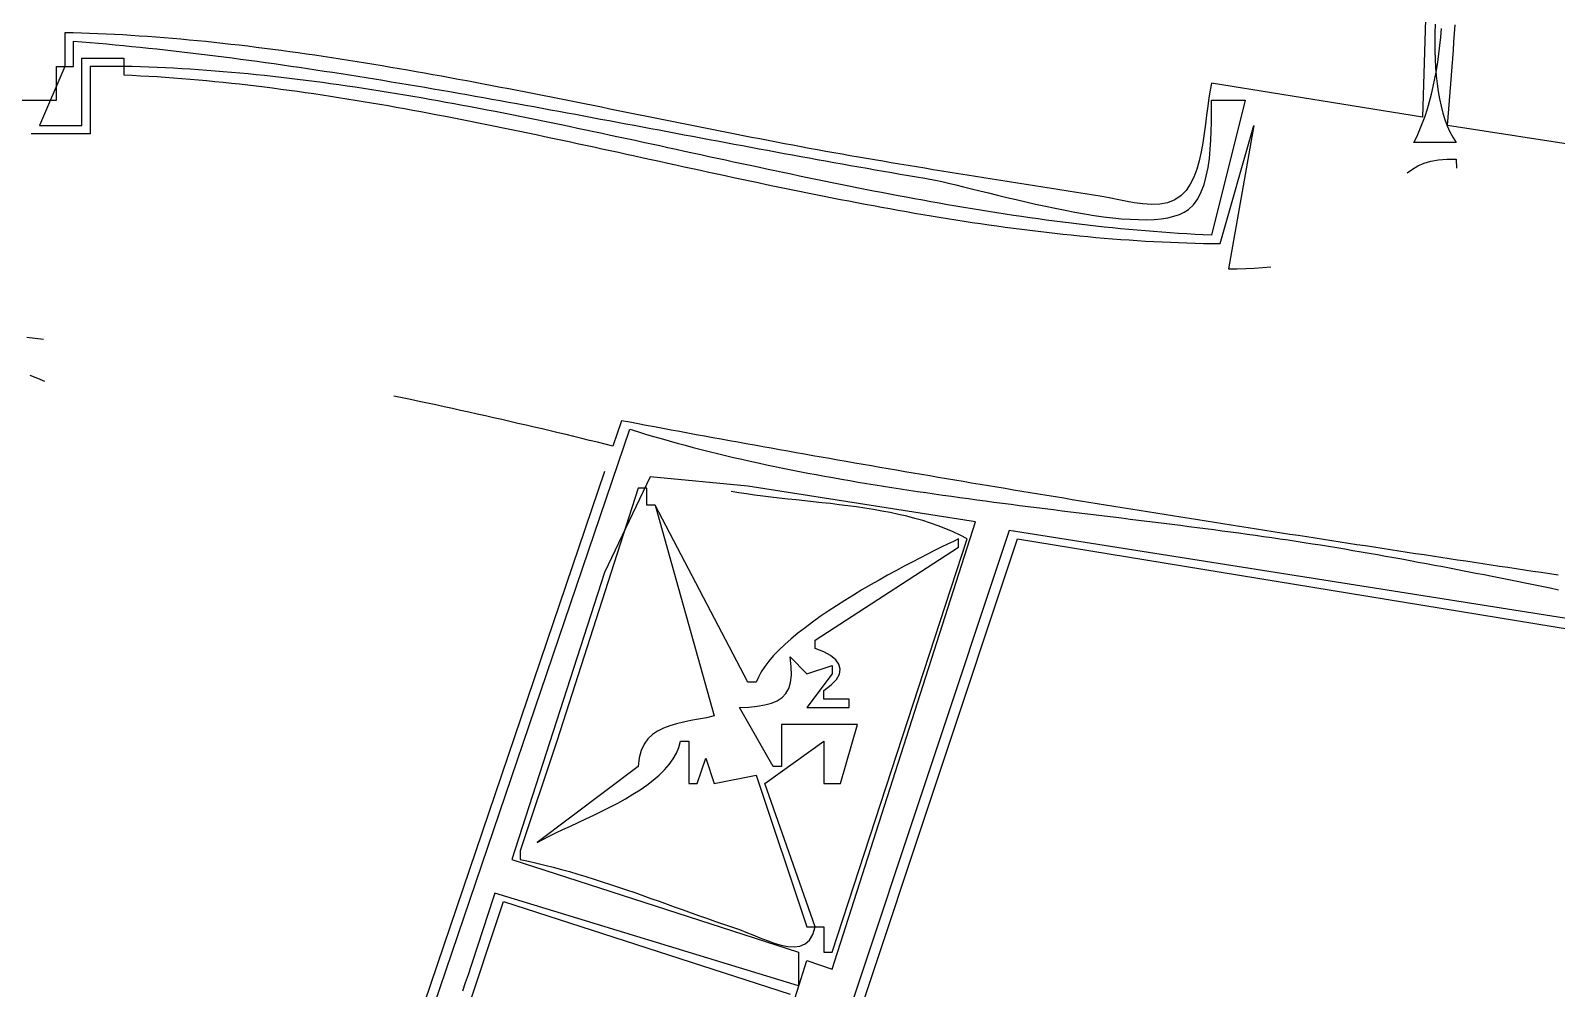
# Model space of a CAD drawing. Header units: metres. Extents: x 63 to 1153, y 57 to 743.
# Drawn here: x 387.9 to 568.9, y 481.7 to 595.3 of the extents above; entities that cross this region are included whole.
import ezdxf

# ---------------------------------------------------------------- set-up
doc = ezdxf.new("R2010")
doc.units = ezdxf.units.M

msp = doc.modelspace()

# ---------------------------------------------------------------- linework, layer by layer
for p, q in [((557, 713), (553, 585)), ((554.5268, 596.0121), (554.4979, 594.9474)), ((555.1925, 594.491), (555.2879, 595.5165)), ((556.8165, 594.9238), (556.8864, 595.9194)), ((392.9748, 594.9771), (392, 595)), ((392, 595), (392, 591)), ((393.9508, 594.949), (392.9748, 594.9771)), ((393, 591), (393, 594)), ((393, 594), (393.9892, 593.9202)), ((394.928, 594.9155), (393.9508, 594.949)), ((393.9892, 593.9202), (394.9786, 593.8374)), ((395.9064, 594.8769), (394.928, 594.9155)), ((394.9786, 593.8374), (395.9684, 593.7516)), ((396.8858, 594.8332), (395.9064, 594.8769)), ((395.9684, 593.7516), (396.9583, 593.6629)), ((397.8663, 594.7844), (396.8858, 594.8332)), ((396.9583, 593.6629), (397.9485, 593.5712)), ((398.8478, 594.7307), (397.8663, 594.7844)), ((399.8304, 594.6722), (398.8478, 594.7307)), ((400.8139, 594.6088), (399.8304, 594.6722)), ((401.7984, 594.5408), (400.8139, 594.6088)), ((402.7838, 594.4681), (401.7984, 594.5408)), ((403.7702, 594.391), (402.7838, 594.4681)), ((404.7574, 594.3093), (403.7702, 594.391)), ((405.7455, 594.2233), (404.7574, 594.3093)), ((406.7344, 594.133), (405.7455, 594.2233)), ((407.7241, 594.0385), (406.7344, 594.133)), ((408.7146, 593.9398), (407.7241, 594.0385)), ((409.7058, 593.8372), (408.7146, 593.9398)), ((410.6978, 593.7305), (409.7058, 593.8372)), ((411.6904, 593.62), (410.6978, 593.7305)), ((554.4979, 594.9474), (554.4869, 593.8973)), ((554.4869, 593.8973), (554.4953, 592.864)), ((555.0825, 593.4779), (555.1925, 594.491)), ((556.6745, 592.9337), (556.7459, 593.9285)), ((556.7459, 593.9285), (556.8165, 594.9238)), ((394, 584), (394, 592)), ((394, 592), (399, 592)), ((397.9485, 593.5712), (398.939, 593.4766)), ((398.939, 593.4766), (399.9296, 593.3792)), ((399, 592), (399, 591)), ((399.9296, 593.3792), (400.9205, 593.279)), ((400.9205, 593.279), (401.9116, 593.176)), ((401.9116, 593.176), (402.9028, 593.0704)), ((402.9028, 593.0704), (403.8943, 592.962)), ((403.8943, 592.962), (404.8859, 592.8511)), ((404.8859, 592.8511), (405.8778, 592.7376)), ((405.8778, 592.7376), (406.8698, 592.6216)), ((406.8698, 592.6216), (407.8619, 592.5031)), ((407.8619, 592.5031), (408.8542, 592.3821)), ((408.8542, 592.3821), (409.8467, 592.2588)), ((409.8467, 592.2588), (410.8393, 592.1331)), ((410.8393, 592.1331), (411.8321, 592.0051)), ((412.6837, 593.5057), (411.6904, 593.62)), ((411.8321, 592.0051), (412.8249, 591.8748)), ((413.6776, 593.3876), (412.6837, 593.5057)), ((412.8249, 591.8748), (413.8179, 591.7424)), ((414.6722, 593.2659), (413.6776, 593.3876)), ((415.6673, 593.1407), (414.6722, 593.2659)), ((416.6629, 593.012), (415.6673, 593.1407)), ((417.6591, 592.8799), (416.6629, 593.012)), ((418.6558, 592.7445), (417.6591, 592.8799)), ((419.653, 592.6059), (418.6558, 592.7445)), ((420.6506, 592.4641), (419.653, 592.6059)), ((421.6487, 592.3192), (420.6506, 592.4641)), ((422.6471, 592.1714), (421.6487, 592.3192)), ((423.6459, 592.0207), (422.6471, 592.1714)), ((424.645, 591.8671), (423.6459, 592.0207)), ((425.6444, 591.7108), (424.645, 591.8671)), ((554.4953, 592.864), (554.5244, 591.8498)), ((554.5244, 591.8498), (554.5756, 590.857)), ((554.816, 591.4941), (554.9572, 592.4785)), ((554.9572, 592.4785), (555.0825, 593.4779)), ((556.5297, 590.9452), (556.6025, 591.9392)), ((556.6025, 591.9392), (556.6745, 592.9337)), ((392, 591), (389, 584)), ((391, 587), (391, 591)), ((391, 591), (392, 591)), ((392, 591), (393, 591)), ((399, 591), (395, 591)), ((395, 591), (395, 583)), ((399.983, 590.9769), (399, 591)), ((399, 591), (399, 590)), ((400.9657, 590.9482), (399.983, 590.9769)), ((401.9483, 590.9141), (400.9657, 590.9482)), ((402.9305, 590.8746), (401.9483, 590.9141)), ((403.9126, 590.8298), (402.9305, 590.8746)), ((404.8944, 590.7798), (403.9126, 590.8298)), ((405.876, 590.7246), (404.8944, 590.7798)), ((406.8573, 590.6644), (405.876, 590.7246)), ((407.8385, 590.5992), (406.8573, 590.6644)), ((408.8194, 590.5292), (407.8385, 590.5992)), ((409.8001, 590.4543), (408.8194, 590.5292)), ((410.7806, 590.3747), (409.8001, 590.4543)), ((411.7609, 590.2905), (410.7806, 590.3747)), ((412.741, 590.2017), (411.7609, 590.2905)), ((413.7208, 590.1084), (412.741, 590.2017)), ((414.7005, 590.0108), (413.7208, 590.1084)), ((413.8179, 591.7424), (414.811, 591.6078)), ((414.811, 591.6078), (415.8042, 591.471)), ((415.8042, 591.471), (416.7976, 591.3322)), ((416.7976, 591.3322), (417.791, 591.1913)), ((417.791, 591.1913), (418.7845, 591.0484)), ((418.7845, 591.0484), (419.778, 590.9036)), ((419.778, 590.9036), (420.7717, 590.7569)), ((420.7717, 590.7569), (421.7654, 590.6083)), ((421.7654, 590.6083), (422.7591, 590.458)), ((422.7591, 590.458), (423.753, 590.3058)), ((423.753, 590.3058), (424.7468, 590.1519)), ((424.7468, 590.1519), (425.7407, 589.9964)), ((426.6441, 591.5519), (425.6444, 591.7108)), ((427.6441, 591.3904), (426.6441, 591.5519)), ((428.6442, 591.2264), (427.6441, 591.3904)), ((429.6446, 591.0599), (428.6442, 591.2264)), ((430.6452, 590.8912), (429.6446, 591.0599)), ((431.6459, 590.7202), (430.6452, 590.8912)), ((432.6467, 590.547), (431.6459, 590.7202)), ((433.6476, 590.3718), (432.6467, 590.547)), ((434.6486, 590.1945), (433.6476, 590.3718)), ((435.6496, 590.0154), (434.6486, 590.1945)), ((554.4827, 589.5748), (554.658, 590.5258)), ((554.5756, 590.857), (554.6503, 589.8878)), ((554.658, 590.5258), (554.816, 591.4941)), ((556.4561, 589.9516), (556.5297, 590.9452)), ((399, 590), (399.9811, 589.9551)), ((399.9811, 589.9551), (400.962, 589.905)), ((400.962, 589.905), (401.9427, 589.8497)), ((401.9427, 589.8497), (402.9233, 589.7892)), ((402.9233, 589.7892), (403.9037, 589.7237)), ((403.9037, 589.7237), (404.884, 589.6532)), ((404.884, 589.6532), (405.8641, 589.5778)), ((405.8641, 589.5778), (406.844, 589.4976)), ((406.844, 589.4976), (407.8237, 589.4127)), ((407.8237, 589.4127), (408.8033, 589.3231)), ((408.8033, 589.3231), (409.7827, 589.2291)), ((409.7827, 589.2291), (410.762, 589.1305)), ((410.762, 589.1305), (411.7412, 589.0276)), ((411.7412, 589.0276), (412.7202, 588.9204)), ((412.7202, 588.9204), (413.699, 588.809)), ((413.699, 588.809), (414.6777, 588.6934)), ((414.6777, 588.6934), (415.6563, 588.5739)), ((415.68, 589.9088), (414.7005, 590.0108)), ((415.6563, 588.5739), (416.6347, 588.4504)), ((416.6593, 589.8026), (415.68, 589.9088)), ((416.6347, 588.4504), (417.613, 588.323)), ((417.6384, 589.6923), (416.6593, 589.8026)), ((417.613, 588.323), (418.5912, 588.1918)), ((418.6174, 589.5779), (417.6384, 589.6923)), ((419.5961, 589.4596), (418.6174, 589.5779)), ((420.5747, 589.3373), (419.5961, 589.4596)), ((421.5532, 589.2112), (420.5747, 589.3373)), ((422.5314, 589.0814), (421.5532, 589.2112)), ((423.5095, 588.948), (422.5314, 589.0814)), ((424.4874, 588.811), (423.5095, 588.948)), ((425.4652, 588.6705), (424.4874, 588.811)), ((426.4428, 588.5266), (425.4652, 588.6705)), ((425.7407, 589.9964), (426.7346, 589.8392)), ((427.4203, 588.3794), (426.4428, 588.5266)), ((426.7346, 589.8392), (427.7286, 589.6804)), ((428.3976, 588.229), (427.4203, 588.3794)), ((427.7286, 589.6804), (428.7225, 589.5201)), ((429.3748, 588.0754), (428.3976, 588.229)), ((428.7225, 589.5201), (429.7165, 589.3583)), ((429.7165, 589.3583), (430.7105, 589.195)), ((430.7105, 589.195), (431.7044, 589.0303)), ((431.7044, 589.0303), (432.6984, 588.8642)), ((432.6984, 588.8642), (433.6923, 588.6968)), ((433.6923, 588.6968), (434.6862, 588.5282)), ((434.6862, 588.5282), (435.68, 588.3583)), ((436.6506, 589.8344), (435.6496, 590.0154)), ((435.68, 588.3583), (436.6739, 588.1872)), ((437.6516, 589.6516), (436.6506, 589.8344)), ((438.6525, 589.4672), (437.6516, 589.6516)), ((439.6534, 589.2811), (438.6525, 589.4672)), ((440.6542, 589.0936), (439.6534, 589.2811)), ((441.6548, 588.9046), (440.6542, 589.0936)), ((442.6553, 588.7143), (441.6548, 588.9046)), ((443.6556, 588.5227), (442.6553, 588.7143)), ((444.6557, 588.3299), (443.6556, 588.5227)), ((445.6556, 588.136), (444.6557, 588.3299)), ((528, 589), (527.8248, 588.1758)), ((553, 585), (528, 589)), ((554.0767, 587.7299), (554.2891, 588.6424)), ((554.2891, 588.6424), (554.4827, 589.5748)), ((554.6503, 589.8878), (554.75, 588.9447)), ((554.75, 588.9447), (554.876, 588.0297)), ((556.3069, 587.9659), (556.3819, 588.9585)), ((556.3819, 588.9585), (556.4561, 589.9516)), ((359, 587), (391, 587)), ((418.5912, 588.1918), (419.5693, 588.0569)), ((419.5693, 588.0569), (420.5472, 587.9185)), ((420.5472, 587.9185), (421.525, 587.7765)), ((421.525, 587.7765), (422.5027, 587.631)), ((422.5027, 587.631), (423.4803, 587.4823)), ((423.4803, 587.4823), (424.4577, 587.3302)), ((424.4577, 587.3302), (425.4351, 587.1749)), ((425.4351, 587.1749), (426.4123, 587.0166)), ((426.4123, 587.0166), (427.3895, 586.8552)), ((427.3895, 586.8552), (428.3665, 586.6909)), ((428.3665, 586.6909), (429.3435, 586.5238)), ((429.3435, 586.5238), (430.3203, 586.3539)), ((430.3519, 587.9188), (429.3748, 588.0754)), ((431.3288, 587.7592), (430.3519, 587.9188)), ((432.3056, 587.5967), (431.3288, 587.7592)), ((433.2822, 587.4313), (432.3056, 587.5967)), ((434.2588, 587.2632), (433.2822, 587.4313)), ((435.2352, 587.0925), (434.2588, 587.2632)), ((436.2115, 586.9192), (435.2352, 587.0925)), ((437.1877, 586.7435), (436.2115, 586.9192)), ((436.6739, 588.1872), (437.6676, 588.015)), ((438.1638, 586.5653), (437.1877, 586.7435)), ((437.6676, 588.015), (438.6613, 587.8416)), ((439.1398, 586.3848), (438.1638, 586.5653)), ((438.6613, 587.8416), (439.655, 587.6672)), ((439.655, 587.6672), (440.6486, 587.4918)), ((440.6486, 587.4918), (441.6421, 587.3155)), ((441.6421, 587.3155), (442.6355, 587.1382)), ((442.6355, 587.1382), (443.6288, 586.96)), ((443.6288, 586.96), (444.622, 586.781)), ((444.622, 586.781), (445.6151, 586.6012)), ((445.6151, 586.6012), (446.6081, 586.4207)), ((446.6552, 587.9411), (445.6556, 588.136)), ((446.6081, 586.4207), (447.601, 586.2395)), ((447.6545, 587.7453), (446.6552, 587.9411)), ((448.6534, 587.5486), (447.6545, 587.7453)), ((449.6521, 587.3511), (448.6534, 587.5486)), ((450.6503, 587.153), (449.6521, 587.3511)), ((451.6482, 586.9542), (450.6503, 587.153)), ((452.6456, 586.7548), (451.6482, 586.9542)), ((453.6426, 586.5551), (452.6456, 586.7548)), ((454.6391, 586.3549), (453.6426, 586.5551)), ((527.6739, 587.261), (527.5382, 586.2734)), ((527.8248, 588.1758), (527.6739, 587.261)), ((527.9899, 586.2142), (528, 587)), ((528, 587), (532, 587)), ((532, 587), (528, 571)), ((553.5923, 585.9692), (553.8447, 586.8384)), ((553.8447, 586.8384), (554.0767, 587.7299)), ((554.876, 588.0297), (555.0298, 587.1452)), ((555.0298, 587.1452), (555.2126, 586.2936)), ((556.1549, 585.9819), (556.2313, 586.9737)), ((556.2313, 586.9737), (556.3069, 587.9659)), ((430.3203, 586.3539), (431.2971, 586.1813)), ((431.2971, 586.1813), (432.2738, 586.0062)), ((432.2738, 586.0062), (433.2504, 585.8285)), ((433.2504, 585.8285), (434.2269, 585.6484)), ((434.2269, 585.6484), (435.2033, 585.466)), ((435.2033, 585.466), (436.1796, 585.2813)), ((436.1796, 585.2813), (437.1559, 585.0944)), ((437.1559, 585.0944), (438.1321, 584.9055)), ((438.1321, 584.9055), (439.1083, 584.7146)), ((439.1083, 584.7146), (440.0843, 584.5217)), ((440.1156, 586.2021), (439.1398, 586.3848)), ((441.0914, 586.0172), (440.1156, 586.2021)), ((442.0671, 585.8302), (441.0914, 586.0172)), ((443.0427, 585.6413), (442.0671, 585.8302)), ((444.0183, 585.4504), (443.0427, 585.6413)), ((444.9937, 585.2577), (444.0183, 585.4504)), ((445.9691, 585.0633), (444.9937, 585.2577)), ((446.9443, 584.8673), (445.9691, 585.0633)), ((447.9196, 584.6696), (446.9443, 584.8673)), ((447.601, 586.2395), (448.5938, 586.0576)), ((448.8947, 584.4705), (447.9196, 584.6696)), ((448.5938, 586.0576), (449.5864, 585.8751)), ((449.5864, 585.8751), (450.5789, 585.692)), ((450.5789, 585.692), (451.5712, 585.5084)), ((451.5712, 585.5084), (452.5634, 585.3244)), ((452.5634, 585.3244), (453.5554, 585.1399)), ((453.5554, 585.1399), (454.5473, 584.955)), ((454.5473, 584.955), (455.5389, 584.7698)), ((455.6351, 586.1545), (454.6391, 586.3549)), ((455.5389, 584.7698), (456.5304, 584.5843)), ((456.6305, 585.9539), (455.6351, 586.1545)), ((457.6254, 585.7532), (456.6305, 585.9539)), ((458.6197, 585.5524), (457.6254, 585.7532)), ((459.6133, 585.3516), (458.6197, 585.5524)), ((460.6064, 585.151), (459.6133, 585.3516)), ((461.5987, 584.9506), (460.6064, 585.151)), ((462.5903, 584.7504), (461.5987, 584.9506)), ((463.5813, 584.5506), (462.5903, 584.7504)), ((527.4083, 585.2308), (527.2751, 584.151)), ((527.5382, 586.2734), (527.4083, 585.2308)), ((527.975, 584.367), (527.9843, 585.3302)), ((527.9843, 585.3302), (527.9899, 586.2142)), ((553.0236, 584.3024), (553.3189, 585.1234)), ((553.3189, 585.1234), (553.5923, 585.9692)), ((555.2126, 586.2936), (555.426, 585.477)), ((555.426, 585.477), (555.6714, 584.6978)), ((555.6714, 584.6978), (555.95, 583.9582)), ((556, 584), (556.0778, 584.9907)), ((556.0778, 584.9907), (556.1549, 585.9819)), ((395, 583), (388, 583)), ((389, 584), (394, 584)), ((440.0843, 584.5217), (441.0603, 584.3271)), ((441.0603, 584.3271), (442.0363, 584.1307)), ((442.0363, 584.1307), (443.0121, 583.9326)), ((443.0121, 583.9326), (443.988, 583.733)), ((443.988, 583.733), (444.9638, 583.5319)), ((444.9638, 583.5319), (445.9395, 583.3293)), ((445.9395, 583.3293), (446.9152, 583.1255)), ((446.9152, 583.1255), (447.8908, 582.9204)), ((447.8908, 582.9204), (448.8664, 582.7142)), ((449.8698, 584.2699), (448.8947, 584.4705)), ((450.8448, 584.0681), (449.8698, 584.2699)), ((451.8198, 583.8649), (450.8448, 584.0681)), ((452.7947, 583.6607), (451.8198, 583.8649)), ((453.7696, 583.4553), (452.7947, 583.6607)), ((454.7444, 583.249), (453.7696, 583.4553)), ((455.7192, 583.0417), (454.7444, 583.249)), ((456.694, 582.8336), (455.7192, 583.0417)), ((456.5304, 584.5843), (457.5217, 584.3985)), ((457.6687, 582.6248), (456.694, 582.8336)), ((457.5217, 584.3985), (458.5128, 584.2125)), ((458.5128, 584.2125), (459.5037, 584.0263)), ((459.5037, 584.0263), (460.4943, 583.8401)), ((460.4943, 583.8401), (461.4848, 583.6537)), ((461.4848, 583.6537), (462.475, 583.4673)), ((462.475, 583.4673), (463.465, 583.281)), ((463.465, 583.281), (464.4548, 583.0947)), ((464.5714, 584.3513), (463.5813, 584.5506)), ((464.4548, 583.0947), (465.4443, 582.9085)), ((465.5608, 584.1525), (464.5714, 584.3513)), ((465.4443, 582.9085), (466.4335, 582.7224)), ((466.5494, 583.9543), (465.5608, 584.1525)), ((467.5371, 583.7569), (466.5494, 583.9543)), ((468.524, 583.5602), (467.5371, 583.7569)), ((469.5099, 583.3643), (468.524, 583.5602)), ((470.495, 583.1694), (469.5099, 583.3643)), ((471.4791, 582.9755), (470.495, 583.1694)), ((472.4622, 582.7827), (471.4791, 582.9755)), ((473.4443, 582.5911), (472.4622, 582.7827)), ((527.1292, 583.0518), (526.9616, 581.9509)), ((527.2751, 584.151), (527.1292, 583.0518)), ((527.9119, 582.2802), (527.9536, 583.3439)), ((527.9536, 583.3439), (527.975, 584.367)), ((529, 570), (533, 584)), ((533, 584), (530, 567)), ((552.3649, 582.7395), (552.7059, 583.5073)), ((552.7059, 583.5073), (553.0236, 584.3024)), ((555.95, 583.9582), (556.2634, 583.2605)), ((582, 580), (556, 584)), ((556.2634, 583.2605), (556.6129, 582.607)), ((448.8664, 582.7142), (449.842, 582.507)), ((449.842, 582.507), (450.8175, 582.2987)), ((450.8175, 582.2987), (451.793, 582.0896)), ((451.793, 582.0896), (452.7685, 581.8796)), ((452.7685, 581.8796), (453.7439, 581.669)), ((453.7439, 581.669), (454.7193, 581.4577)), ((454.7193, 581.4577), (455.6947, 581.2458)), ((455.6947, 581.2458), (456.6701, 581.0335)), ((456.6701, 581.0335), (457.6455, 580.8208)), ((458.6434, 582.4153), (457.6687, 582.6248)), ((459.618, 582.2052), (458.6434, 582.4153)), ((460.5927, 581.9947), (459.618, 582.2052)), ((461.5673, 581.7837), (460.5927, 581.9947)), ((462.5419, 581.5724), (461.5673, 581.7837)), ((463.5165, 581.3608), (462.5419, 581.5724)), ((464.4911, 581.1491), (463.5165, 581.3608)), ((465.4657, 580.9373), (464.4911, 581.1491)), ((466.4335, 582.7224), (467.4225, 582.5365)), ((467.4225, 582.5365), (468.4112, 582.3509)), ((468.4112, 582.3509), (469.3997, 582.1655)), ((469.3997, 582.1655), (470.3878, 581.9805)), ((470.3878, 581.9805), (471.3757, 581.7959)), ((471.3757, 581.7959), (472.3632, 581.6116)), ((472.3632, 581.6116), (473.3505, 581.4278)), ((473.3505, 581.4278), (474.3375, 581.2445)), ((474.4254, 582.4007), (473.4443, 582.5911)), ((474.3375, 581.2445), (475.3241, 581.0618)), ((475.4055, 582.2117), (474.4254, 582.4007)), ((475.3241, 581.0618), (476.3104, 580.8797)), ((476.3844, 582.0242), (475.4055, 582.2117)), ((477.3623, 581.8381), (476.3844, 582.0242)), ((478.339, 581.6537), (477.3623, 581.8381)), ((479.3146, 581.4709), (478.339, 581.6537)), ((480.2889, 581.2898), (479.3146, 581.4709)), ((481.262, 581.1106), (480.2889, 581.2898)), ((482.2339, 580.9334), (481.262, 581.1106)), ((526.9616, 581.9509), (526.7628, 580.8661)), ((527.7345, 580.1073), (527.8416, 581.1949)), ((527.8416, 581.1949), (527.9119, 582.2802)), ((552, 582), (552.3649, 582.7395)), ((557, 582), (552, 582)), ((556.6129, 582.607), (557, 582)), ((457.6455, 580.8208), (458.6208, 580.6078)), ((458.6208, 580.6078), (459.5962, 580.3946)), ((459.5962, 580.3946), (460.5715, 580.1812)), ((460.5715, 580.1812), (461.5468, 579.9678)), ((461.5468, 579.9678), (462.5222, 579.7545)), ((462.5222, 579.7545), (463.4975, 579.5413)), ((463.4975, 579.5413), (464.4728, 579.3283)), ((464.4728, 579.3283), (465.4482, 579.1156)), ((466.4402, 580.7255), (465.4657, 580.9373)), ((467.4148, 580.5137), (466.4402, 580.7255)), ((468.3894, 580.3022), (467.4148, 580.5137)), ((469.364, 580.0909), (468.3894, 580.3022)), ((470.3386, 579.8799), (469.364, 580.0909)), ((471.3133, 579.6693), (470.3386, 579.8799)), ((472.2879, 579.4592), (471.3133, 579.6693)), ((473.2626, 579.2497), (472.2879, 579.4592)), ((474.2373, 579.0409), (473.2626, 579.2497)), ((476.3104, 580.8797), (477.2964, 580.6981)), ((477.2964, 580.6981), (478.282, 580.5173)), ((478.282, 580.5173), (479.2673, 580.3372)), ((479.2673, 580.3372), (480.2522, 580.1579)), ((480.2522, 580.1579), (481.2368, 579.9794)), ((481.2368, 579.9794), (482.221, 579.8017)), ((482.221, 579.8017), (483.2048, 579.625)), ((483.2045, 580.7581), (482.2339, 580.9334)), ((484.1739, 580.5849), (483.2045, 580.7581)), ((483.2048, 579.625), (484.1882, 579.4492)), ((485.1418, 580.4139), (484.1739, 580.5849)), ((484.1882, 579.4492), (485.1713, 579.2743)), ((486.1085, 580.2451), (485.1418, 580.4139)), ((485.1713, 579.2743), (486.1539, 579.1006)), ((487.0737, 580.0786), (486.1085, 580.2451)), ((488.0376, 579.9146), (487.0737, 580.0786)), ((489, 579.7531), (488.0376, 579.9146)), ((489.9993, 579.5867), (489, 579.7531)), ((490.9987, 579.4208), (489.9993, 579.5867)), ((491.9981, 579.2554), (490.9987, 579.4208)), ((492.9975, 579.0904), (491.9981, 579.2554)), ((526.5237, 579.8153), (526.2351, 578.8162)), ((526.7628, 580.8661), (526.5237, 579.8153)), ((527.5823, 579.0367), (527.7345, 580.1073)), ((551.8115, 578.8205), (552.4753, 579.204)), ((552.4753, 579.204), (553.2046, 579.5213)), ((553.2046, 579.5213), (554.0106, 579.766)), ((554.0106, 579.766), (554.9044, 579.9316)), ((554.9044, 579.9316), (555.8972, 580.0117)), ((555.8972, 580.0117), (557, 580)), ((557, 580), (557.0638, 578.9387)), ((465.4482, 579.1156), (466.4236, 578.9033)), ((466.4236, 578.9033), (467.3989, 578.6914)), ((467.3989, 578.6914), (468.3743, 578.4801)), ((468.3743, 578.4801), (469.3497, 578.2695)), ((469.3497, 578.2695), (470.3252, 578.0595)), ((470.3252, 578.0595), (471.3006, 577.8504)), ((471.3006, 577.8504), (472.2761, 577.6422)), ((472.2761, 577.6422), (473.2516, 577.4349)), ((473.2516, 577.4349), (474.2272, 577.2287)), ((475.2121, 578.8328), (474.2373, 579.0409)), ((476.1869, 578.6256), (475.2121, 578.8328)), ((477.1617, 578.4192), (476.1869, 578.6256)), ((478.1366, 578.2139), (477.1617, 578.4192)), ((479.1115, 578.0096), (478.1366, 578.2139)), ((480.0864, 577.8065), (479.1115, 578.0096)), ((481.0615, 577.6046), (480.0864, 577.8065)), ((482.0365, 577.4041), (481.0615, 577.6046)), ((483.0117, 577.2049), (482.0365, 577.4041)), ((486.1539, 579.1006), (487.1362, 578.9279)), ((487.1362, 578.9279), (488.118, 578.7563)), ((488.118, 578.7563), (489.0994, 578.5859)), ((489.0994, 578.5859), (490.0804, 578.4167)), ((490.0804, 578.4167), (491.061, 578.2488)), ((491.061, 578.2488), (492.0411, 578.0822)), ((492.0411, 578.0822), (493.0207, 577.9169)), ((493.997, 578.9259), (492.9975, 579.0904)), ((493.0207, 577.9169), (494, 577.7531)), ((494.9965, 578.7618), (493.997, 578.9259)), ((494, 577.7531), (494.5973, 577.645)), ((494.5973, 577.645), (495.2662, 577.5091)), ((495.9961, 578.5982), (494.9965, 578.7618)), ((495.2662, 577.5091), (496.002, 577.3481)), ((496.9957, 578.4351), (495.9961, 578.5982)), ((497.9953, 578.2724), (496.9957, 578.4351)), ((498.995, 578.1101), (497.9953, 578.2724)), ((499.9947, 577.9483), (498.995, 578.1101)), ((500.9945, 577.787), (499.9947, 577.9483)), ((501.9944, 577.6261), (500.9945, 577.787)), ((502.9943, 577.4656), (501.9944, 577.6261)), ((503.9943, 577.3057), (502.9943, 577.4656)), ((525.8877, 577.8866), (525.4722, 577.0443)), ((526.2351, 578.8162), (525.8877, 577.8866)), ((527.1094, 577.0227), (527.3766, 578.0021)), ((527.3766, 578.0021), (527.5823, 579.0367)), ((551.2021, 578.3772), (551.8115, 578.8205)), ((474.2272, 577.2287), (475.2028, 577.0237)), ((475.2028, 577.0237), (476.1784, 576.8199)), ((476.1784, 576.8199), (477.1541, 576.6174)), ((477.1541, 576.6174), (478.1298, 576.4163)), ((478.1298, 576.4163), (479.1055, 576.2167)), ((479.1055, 576.2167), (480.0814, 576.0186)), ((480.0814, 576.0186), (481.0572, 575.8223)), ((481.0572, 575.8223), (482.0331, 575.6276)), ((482.0331, 575.6276), (483.0091, 575.4348)), ((483.9869, 577.0073), (483.0117, 577.2049)), ((484.9622, 576.8112), (483.9869, 577.0073)), ((485.9375, 576.6168), (484.9622, 576.8112)), ((486.913, 576.4241), (485.9375, 576.6168)), ((487.8885, 576.2333), (486.913, 576.4241)), ((488.8641, 576.0443), (487.8885, 576.2333)), ((489.8398, 575.8574), (488.8641, 576.0443)), ((490.8155, 575.6725), (489.8398, 575.8574)), ((491.7914, 575.4898), (490.8155, 575.6725)), ((496.002, 577.3481), (496.7998, 577.1647)), ((496.7998, 577.1647), (497.6548, 576.9615)), ((497.6548, 576.9615), (498.5622, 576.7412)), ((498.5622, 576.7412), (499.5171, 576.5064)), ((499.5171, 576.5064), (500.5148, 576.2598)), ((500.5148, 576.2598), (501.5504, 576.004)), ((501.5504, 576.004), (502.6191, 575.7418)), ((502.6191, 575.7418), (503.7161, 575.4758)), ((504.9944, 577.1461), (503.9943, 577.3057)), ((505.9945, 576.987), (504.9944, 577.1461)), ((506.9947, 576.8284), (505.9945, 576.987)), ((507.995, 576.6702), (506.9947, 576.8284)), ((508.9954, 576.5125), (507.995, 576.6702)), ((509.9959, 576.3552), (508.9954, 576.5125)), ((510.9965, 576.1984), (509.9959, 576.3552)), ((511.9972, 576.042), (510.9965, 576.1984)), ((512.998, 575.8861), (511.9972, 576.042)), ((513.9989, 575.7306), (512.998, 575.8861)), ((515, 575.5756), (513.9989, 575.7306)), ((515.8575, 575.4216), (515, 575.5756)), ((524.4004, 575.6928), (523.6389, 575.1786)), ((524.9795, 576.3071), (524.4004, 575.6928)), ((525.4722, 577.0443), (524.9795, 576.3071)), ((526.3568, 575.3068), (526.7722, 576.1179)), ((526.7722, 576.1179), (527.1094, 577.0227)), ((483.0091, 575.4348), (483.9852, 575.2439)), ((483.9852, 575.2439), (484.9613, 575.055)), ((484.9613, 575.055), (485.9375, 574.8682)), ((485.9375, 574.8682), (486.9137, 574.6836)), ((486.9137, 574.6836), (487.89, 574.5012)), ((487.89, 574.5012), (488.8664, 574.3211)), ((488.8664, 574.3211), (489.8429, 574.1435)), ((489.8429, 574.1435), (490.8195, 573.9684)), ((490.8195, 573.9684), (491.7961, 573.7959)), ((492.7674, 575.3093), (491.7914, 575.4898)), ((491.7961, 573.7959), (492.7729, 573.626)), ((493.7435, 575.1311), (492.7674, 575.3093)), ((494.7196, 574.9553), (493.7435, 575.1311)), ((495.6959, 574.782), (494.7196, 574.9553)), ((496.6723, 574.6113), (495.6959, 574.782)), ((497.6489, 574.4432), (496.6723, 574.6113)), ((498.6255, 574.2779), (497.6489, 574.4432)), ((499.6023, 574.1154), (498.6255, 574.2779)), ((500.5792, 573.9558), (499.6023, 574.1154)), ((501.5562, 573.7991), (500.5792, 573.9558)), ((502.5334, 573.6455), (501.5562, 573.7991)), ((503.7161, 575.4758), (504.8365, 575.2086)), ((504.8365, 575.2086), (505.9757, 574.9429)), ((505.9757, 574.9429), (507.1286, 574.6813)), ((507.1286, 574.6813), (508.2906, 574.4266)), ((508.2906, 574.4266), (509.4568, 574.1814)), ((509.4568, 574.1814), (510.6224, 573.9483)), ((510.6224, 573.9483), (511.7826, 573.73)), ((516.7913, 575.2296), (515.8575, 575.4216)), ((517.7798, 575.0277), (516.7913, 575.2296)), ((518.8012, 574.8439), (517.7798, 575.0277)), ((519.8336, 574.7063), (518.8012, 574.8439)), ((520.8554, 574.6428), (519.8336, 574.7063)), ((521.8447, 574.6817), (520.8554, 574.6428)), ((522.7798, 574.8509), (521.8447, 574.6817)), ((523.6389, 575.1786), (522.7798, 574.8509)), ((524.7577, 573.7193), (525.2585, 574.0425)), ((525.2584, 574.0424), (525.8549, 574.6085)), ((525.8549, 574.6085), (526.3568, 575.3068)), ((492.7729, 573.626), (493.7497, 573.4589)), ((493.7497, 573.4589), (494.7266, 573.2947)), ((494.7266, 573.2947), (495.7036, 573.1333)), ((495.7036, 573.1333), (496.6807, 572.975)), ((496.6807, 572.975), (497.658, 572.8199)), ((497.658, 572.8199), (498.6353, 572.6678)), ((498.6353, 572.6678), (499.6127, 572.5191)), ((499.6127, 572.5191), (500.5903, 572.3737)), ((500.5903, 572.3737), (501.5679, 572.2318)), ((501.5679, 572.2318), (502.5457, 572.0934)), ((503.5107, 573.4951), (502.5334, 573.6455)), ((502.5457, 572.0934), (503.5236, 571.9586)), ((504.4882, 573.3479), (503.5107, 573.4951)), ((503.5236, 571.9586), (504.5016, 571.8275)), ((505.4658, 573.204), (504.4882, 573.3479)), ((506.4435, 573.0636), (505.4658, 573.204)), ((507.4215, 572.9266), (506.4435, 573.0636)), ((508.3995, 572.7931), (507.4215, 572.9266)), ((509.3778, 572.6633), (508.3995, 572.7931)), ((510.3562, 572.5373), (509.3778, 572.6633)), ((511.3347, 572.415), (510.3562, 572.5373)), ((512.3135, 572.2966), (511.3347, 572.415)), ((511.7826, 573.73), (512.9325, 573.5292)), ((513.2924, 572.1822), (512.3135, 572.2966)), ((512.9325, 573.5292), (514.0674, 573.3486)), ((514.2715, 572.0719), (513.2924, 572.1822)), ((514.0674, 573.3486), (515.1824, 573.1907)), ((515.2508, 571.9657), (514.2715, 572.0719)), ((515.1824, 573.1907), (516.2727, 573.0583)), ((516.2302, 571.8638), (515.2508, 571.9657)), ((516.2727, 573.0583), (517.3334, 572.9539)), ((517.3334, 572.9539), (518.3599, 572.8804)), ((518.3599, 572.8804), (519.3472, 572.8403)), ((519.3472, 572.8403), (520.2906, 572.8363)), ((520.2906, 572.8363), (521.1851, 572.871)), ((521.1851, 572.871), (522.0261, 572.9472)), ((522.0261, 572.9472), (522.8087, 573.0674)), ((522.8087, 573.0674), (523.528, 573.2344)), ((523.528, 573.2344), (524.1793, 573.4508)), ((524.1793, 573.4508), (524.7577, 573.7193)), ((504.5016, 571.8275), (505.4797, 571.7002)), ((505.4797, 571.7002), (506.458, 571.5767)), ((506.458, 571.5767), (507.4364, 571.4572)), ((507.4364, 571.4572), (508.4149, 571.3417)), ((508.4149, 571.3417), (509.3936, 571.2304)), ((509.3936, 571.2304), (510.3724, 571.1233)), ((510.3724, 571.1233), (511.3513, 571.0204)), ((511.3513, 571.0204), (512.3304, 570.922)), ((512.3304, 570.922), (513.3097, 570.8279)), ((513.3097, 570.8279), (514.2891, 570.7385)), ((514.2891, 570.7385), (515.2686, 570.6537)), ((515.2686, 570.6537), (516.2483, 570.5735)), ((517.2099, 571.7661), (516.2302, 571.8638)), ((516.2483, 570.5735), (517.2282, 570.4982)), ((518.1898, 571.6729), (517.2099, 571.7661)), ((517.2282, 570.4982), (518.2082, 570.4278)), ((519.1698, 571.5841), (518.1898, 571.6729)), ((518.2082, 570.4278), (519.1884, 570.3624)), ((520.1501, 571.4998), (519.1698, 571.5841)), ((519.1884, 570.3624), (520.1687, 570.302)), ((521.1306, 571.4202), (520.1501, 571.4998)), ((520.1687, 570.302), (521.1493, 570.2467)), ((522.1112, 571.3454), (521.1306, 571.4202)), ((521.1493, 570.2467), (522.13, 570.1967)), ((523.0921, 571.2753), (522.1112, 571.3454)), ((522.13, 570.1967), (523.1108, 570.152)), ((524.0732, 571.2101), (523.0921, 571.2753)), ((523.1108, 570.152), (524.0919, 570.1126)), ((525.0546, 571.1499), (524.0732, 571.2101)), ((526.0361, 571.0948), (525.0546, 571.1499)), ((527.0179, 571.0447), (526.0361, 571.0948)), ((528, 571), (527.0179, 571.0447)), ((524.0919, 570.1126), (525.0731, 570.0788)), ((525.0731, 570.0788), (526.0545, 570.0505)), ((526.0545, 570.0505), (527.0362, 570.0279)), ((527.0362, 570.0279), (528.018, 570.011)), ((528.018, 570.011), (529, 570)), ((530, 567), (531.0357, 567.0104)), ((531.0357, 567.0104), (532.0567, 567.0383)), ((532.0567, 567.0383), (533.0631, 567.0874)), ((533.0631, 567.0874), (534.055, 567.1615)), ((534.055, 567.1615), (535.0327, 567.2645)), ((388.4636, 558.7483), (387.4657, 558.8487)), ((389.4634, 558.6443), (388.4636, 558.7483)), ((387.8371, 554.3827), (388.7347, 554.0557)), ((388.7347, 554.0557), (389.5578, 553.6837)), ((432.0035, 551.7172), (431.0047, 551.925)), ((433.0003, 551.508), (432.0035, 551.7172)), ((433.995, 551.2976), (433.0003, 551.508)), ((434.9876, 551.0859), (433.995, 551.2976)), ((435.9778, 550.8731), (434.9876, 551.0859)), ((436.9657, 550.6591), (435.9778, 550.8731)), ((437.9511, 550.444), (436.9657, 550.6591)), ((438.934, 550.228), (437.9511, 550.444)), ((439.9142, 550.0109), (438.934, 550.228)), ((440.8917, 549.793), (439.9142, 550.0109)), ((441.8663, 549.5742), (440.8917, 549.793)), ((442.838, 549.3546), (441.8663, 549.5742)), ((443.8067, 549.1343), (442.838, 549.3546)), ((444.7723, 548.9132), (443.8067, 549.1343)), ((445.7347, 548.6915), (444.7723, 548.9132)), ((446.6938, 548.4692), (445.7347, 548.6915)), ((447.6495, 548.2464), (446.6938, 548.4692)), ((458, 549), (457, 546)), ((458.9857, 548.8139), (458, 549)), ((459.9716, 548.6283), (458.9857, 548.8139)), ((460.9577, 548.4433), (459.9716, 548.6283)), ((461.944, 548.2589), (460.9577, 548.4433)), ((426, 451), (459, 548)), ((448.6017, 548.0231), (447.6495, 548.2464)), ((449.5503, 547.7993), (448.6017, 548.0231)), ((450.4953, 547.5752), (449.5503, 547.7993)), ((451.4366, 547.3507), (450.4953, 547.5752)), ((452.3739, 547.126), (451.4366, 547.3507)), ((453.3074, 546.901), (452.3739, 547.126)), ((454.2368, 546.6758), (453.3074, 546.901)), ((455.1621, 546.4506), (454.2368, 546.6758)), ((459, 548), (459.9267, 547.7104)), ((459.9267, 547.7104), (460.8572, 547.4265)), ((460.8572, 547.4265), (461.7914, 547.1483)), ((461.7914, 547.1483), (462.729, 546.8757)), ((462.9305, 548.075), (461.944, 548.2589)), ((462.729, 546.8757), (463.6702, 546.6085)), ((463.9172, 547.8916), (462.9305, 548.075)), ((463.6702, 546.6085), (464.6147, 546.3466)), ((464.9041, 547.7087), (463.9172, 547.8916)), ((465.8911, 547.5264), (464.9041, 547.7087)), ((466.8784, 547.3445), (465.8911, 547.5264)), ((467.8658, 547.1632), (466.8784, 547.3445)), ((468.8534, 546.9825), (467.8658, 547.1632)), ((469.8412, 546.8022), (468.8534, 546.9825)), ((470.8291, 546.6224), (469.8412, 546.8022)), ((471.8173, 546.4431), (470.8291, 546.6224)), ((456.0832, 546.2253), (455.1621, 546.4506)), ((457, 546), (456.0832, 546.2253)), ((464.6147, 546.3466), (465.5625, 546.09)), ((465.5625, 546.09), (466.5135, 545.8385)), ((466.5135, 545.8385), (467.4676, 545.592)), ((467.4676, 545.592), (468.4248, 545.3505)), ((468.4248, 545.3505), (469.3849, 545.1138)), ((469.3849, 545.1138), (470.348, 544.8819)), ((470.348, 544.8819), (471.3138, 544.6545)), ((472.8056, 546.2643), (471.8173, 546.4431)), ((473.794, 546.086), (472.8056, 546.2643)), ((474.7826, 545.9083), (473.794, 546.086)), ((475.7714, 545.7309), (474.7826, 545.9083)), ((476.7603, 545.5541), (475.7714, 545.7309)), ((477.7494, 545.3778), (476.7603, 545.5541)), ((478.7387, 545.2019), (477.7494, 545.3778)), ((479.7281, 545.0265), (478.7387, 545.2019)), ((480.7176, 544.8515), (479.7281, 545.0265)), ((481.7073, 544.6771), (480.7176, 544.8515)), ((456, 543), (418, 431)), ((471.3138, 544.6545), (472.2823, 544.4318)), ((472.2823, 544.4318), (473.2535, 544.2134)), ((473.2535, 544.2134), (474.2272, 543.9994)), ((474.2272, 543.9994), (475.2034, 543.7896)), ((475.2034, 543.7896), (476.1819, 543.584)), ((476.1819, 543.584), (477.1628, 543.3824)), ((477.1628, 543.3824), (478.1459, 543.1847)), ((478.1459, 543.1847), (479.1311, 542.9909)), ((479.1311, 542.9909), (480.1183, 542.8008)), ((482.6972, 544.5031), (481.7073, 544.6771)), ((483.6872, 544.3295), (482.6972, 544.5031)), ((484.6773, 544.1564), (483.6872, 544.3295)), ((485.6675, 543.9837), (484.6773, 544.1564)), ((486.6579, 543.8115), (485.6675, 543.9837)), ((487.6485, 543.6398), (486.6579, 543.8115)), ((488.6391, 543.4684), (487.6485, 543.6398)), ((489.6299, 543.2975), (488.6391, 543.4684)), ((490.6208, 543.127), (489.6299, 543.2975)), ((491.6118, 542.957), (490.6208, 543.127)), ((461.419, 542.3572), (456, 531)), ((473, 541.2469), (461.419, 542.3572)), ((500, 537), (473, 541.2469)), ((480.1183, 542.8008), (481.1075, 542.6143)), ((481.1075, 542.6143), (482.0986, 542.4313)), ((482.0986, 542.4313), (483.0915, 542.2518)), ((483.0915, 542.2518), (484.0861, 542.0756)), ((484.0861, 542.0756), (485.0824, 541.9027)), ((485.0824, 541.9027), (486.0801, 541.7329)), ((486.0801, 541.7329), (487.0794, 541.5661)), ((487.0794, 541.5661), (488.08, 541.4022)), ((488.08, 541.4022), (489.082, 541.2412)), ((489.082, 541.2412), (490.0851, 541.0828)), ((492.603, 542.7874), (491.6118, 542.957)), ((493.5943, 542.6182), (492.603, 542.7874)), ((494.5856, 542.4494), (493.5943, 542.6182)), ((495.5771, 542.281), (494.5856, 542.4494)), ((496.5687, 542.113), (495.5771, 542.281)), ((497.5605, 541.9455), (496.5687, 542.113)), ((498.5523, 541.7783), (497.5605, 541.9455)), ((499.5442, 541.6115), (498.5523, 541.7783)), ((500.5362, 541.4451), (499.5442, 541.6115)), ((501.5284, 541.2791), (500.5362, 541.4451)), ((502.5206, 541.1135), (501.5284, 541.2791)), ((460, 541), (450.3333, 511)), ((461, 541), (460, 541)), ((461, 539), (461, 541)), ((471.9168, 540.4576), (471, 540.6111)), ((472.851, 540.3154), (471.9168, 540.4576)), ((473.8009, 540.183), (472.851, 540.3154)), ((474.765, 540.0588), (473.8009, 540.183)), ((475.7418, 539.9412), (474.765, 540.0588)), ((476.7297, 539.8286), (475.7418, 539.9412)), ((477.7272, 539.7195), (476.7297, 539.8286)), ((478.7328, 539.6122), (477.7272, 539.7195)), ((479.7449, 539.5053), (478.7328, 539.6122)), ((480.7621, 539.3971), (479.7449, 539.5053)), ((481.7827, 539.286), (480.7621, 539.3971)), ((490.0851, 541.0828), (491.0894, 540.9272)), ((491.0894, 540.9272), (492.0948, 540.774)), ((492.0948, 540.774), (493.1011, 540.6233)), ((493.1011, 540.6233), (494.1083, 540.4749)), ((494.1083, 540.4749), (495.1163, 540.3287)), ((495.1163, 540.3287), (496.125, 540.1846)), ((496.125, 540.1846), (497.1343, 540.0426)), ((497.1343, 540.0426), (498.1442, 539.9025)), ((498.1442, 539.9025), (499.1546, 539.7642)), ((499.1546, 539.7642), (500.1654, 539.6276)), ((500.1654, 539.6276), (501.1764, 539.4927)), ((501.1764, 539.4927), (502.1877, 539.3593)), ((502.1877, 539.3593), (503.1991, 539.2273)), ((503.5129, 540.9483), (502.5206, 541.1135)), ((504.5053, 540.7835), (503.5129, 540.9483)), ((505.4978, 540.619), (504.5053, 540.7835)), ((506.4904, 540.4549), (505.4978, 540.619)), ((507.4831, 540.2911), (506.4904, 540.4549)), ((508.4758, 540.1277), (507.4831, 540.2911)), ((509.4687, 539.9647), (508.4758, 540.1277)), ((510.4616, 539.802), (509.4687, 539.9647)), ((511.4546, 539.6397), (510.4616, 539.802)), ((512.4476, 539.4778), (511.4546, 539.6397)), ((513.4408, 539.3161), (512.4476, 539.4778)), ((462, 539), (461, 539)), ((462, 539), (469, 514)), ((473, 518), (462, 539)), ((482.8052, 539.1705), (481.7827, 539.286)), ((483.8282, 539.0489), (482.8052, 539.1705)), ((484.85, 538.9198), (483.8282, 539.0489)), ((485.8692, 538.7816), (484.85, 538.9198)), ((486.8842, 538.6325), (485.8692, 538.7816)), ((487.8934, 538.4712), (486.8842, 538.6325)), ((488.8954, 538.2959), (487.8934, 538.4712)), ((489.8886, 538.1052), (488.8954, 538.2959)), ((490.8715, 537.8975), (489.8886, 538.1052)), ((491.8425, 537.6711), (490.8715, 537.8975)), ((492.8002, 537.4245), (491.8425, 537.6711)), ((503.1991, 539.2273), (504.2106, 539.0966)), ((504.2106, 539.0966), (505.222, 538.9672)), ((505.222, 538.9672), (506.2333, 538.8389)), ((506.2333, 538.8389), (507.2445, 538.7116)), ((507.2445, 538.7116), (508.2553, 538.5852)), ((508.2553, 538.5852), (509.2658, 538.4596)), ((509.2658, 538.4596), (510.2759, 538.3348)), ((510.2759, 538.3348), (511.2854, 538.2105)), ((511.2854, 538.2105), (512.2943, 538.0868)), ((512.2943, 538.0868), (513.3025, 537.9635)), ((513.3025, 537.9635), (514.3099, 537.8405)), ((514.434, 539.1548), (513.4408, 539.3161)), ((514.3099, 537.8405), (515.3165, 537.7178)), ((515.4272, 538.9939), (514.434, 539.1548)), ((515.3165, 537.7178), (516.3221, 537.5951)), ((516.4205, 538.8333), (515.4272, 538.9939)), ((516.3221, 537.5951), (517.3267, 537.4725)), ((517.4139, 538.673), (516.4205, 538.8333)), ((518.4074, 538.513), (517.4139, 538.673)), ((519.4009, 538.3534), (518.4074, 538.513)), ((520.3944, 538.194), (519.4009, 538.3534)), ((521.388, 538.035), (520.3944, 538.194)), ((522.3817, 537.8763), (521.388, 538.035)), ((523.3754, 537.7179), (522.3817, 537.8763)), ((524.3691, 537.5598), (523.3754, 537.7179)), ((525.3629, 537.402), (524.3691, 537.5598)), ((483, 484), (500, 537)), ((504, 536), (485, 479)), ((493.7429, 537.1561), (492.8002, 537.4245)), ((494.6691, 536.8643), (493.7429, 537.1561)), ((495.5774, 536.5476), (494.6691, 536.8643)), ((496.4662, 536.2044), (495.5774, 536.5476)), ((497.3339, 535.8331), (496.4662, 536.2044)), ((498.179, 535.4322), (497.3339, 535.8331)), ((643, 514), (504, 536)), ((517.3267, 537.4725), (518.3302, 537.3498)), ((518.3302, 537.3498), (519.3325, 537.2269)), ((519.3325, 537.2269), (520.3335, 537.1037)), ((520.3335, 537.1037), (521.3332, 536.9802)), ((521.3332, 536.9802), (522.3314, 536.8561)), ((522.3314, 536.8561), (523.3281, 536.7315)), ((523.3281, 536.7315), (524.3232, 536.6062)), ((524.3232, 536.6062), (525.3166, 536.48)), ((525.3166, 536.48), (526.3082, 536.353)), ((526.3568, 537.2445), (525.3629, 537.402)), ((526.3082, 536.353), (527.298, 536.2251)), ((527.3506, 537.0873), (526.3568, 537.2445)), ((527.298, 536.2251), (528.2858, 536.096)), ((528.3445, 536.9303), (527.3506, 537.0873)), ((528.2858, 536.096), (529.2716, 535.9657)), ((529.3384, 536.7737), (528.3445, 536.9303)), ((529.2716, 535.9657), (530.2553, 535.8342)), ((530.3324, 536.6173), (529.3384, 536.7737)), ((530.2553, 535.8342), (531.2368, 535.7012)), ((531.3264, 536.4612), (530.3324, 536.6173)), ((532.3204, 536.3054), (531.3264, 536.4612)), ((533.3144, 536.1498), (532.3204, 536.3054)), ((534.3085, 535.9945), (533.3144, 536.1498)), ((535.3026, 535.8395), (534.3085, 535.9945)), ((536.2966, 535.6847), (535.3026, 535.8395)), ((481, 523), (498, 534)), ((483, 486), (499, 535)), ((486, 478), (505, 535)), ((495.9322, 533.9984), (495.1337, 533.6017)), ((496.6797, 534.3647), (495.9322, 533.9984)), ((497.3707, 534.6991), (496.6797, 534.3647)), ((498, 535), (497.3707, 534.6991)), ((498, 534), (498, 535)), ((499, 535), (498.179, 535.4322)), ((505, 535), (591, 520.9197)), ((531.2368, 535.7012), (532.216, 535.5668)), ((532.216, 535.5668), (533.1929, 535.4307)), ((533.1929, 535.4307), (534.1673, 535.293)), ((534.1673, 535.293), (535.1392, 535.1535)), ((535.1392, 535.1535), (536.1085, 535.0121)), ((536.1085, 535.0121), (537.0751, 534.8687)), ((537.2907, 535.5302), (536.2966, 535.6847)), ((537.0751, 534.8687), (538.039, 534.7232)), ((538.2848, 535.376), (537.2907, 535.5302)), ((538.039, 534.7232), (539, 534.5756)), ((539.279, 535.2219), (538.2848, 535.376)), ((539, 534.5756), (539.9584, 534.4256)), ((540.2731, 535.0681), (539.279, 535.2219)), ((539.9584, 534.4256), (540.918, 534.2728)), ((541.2672, 534.9146), (540.2731, 535.0681)), ((540.918, 534.2728), (541.8787, 534.1174)), ((542.2613, 534.7613), (541.2672, 534.9146)), ((541.8787, 534.1174), (542.8404, 533.9594)), ((543.2555, 534.6082), (542.2613, 534.7613)), ((542.8404, 533.9594), (543.8032, 533.7988)), ((544.2496, 534.4553), (543.2555, 534.6082)), ((545.2437, 534.3027), (544.2496, 534.4553)), ((546.2378, 534.1503), (545.2437, 534.3027)), ((547.2319, 533.9981), (546.2378, 534.1503)), ((548.226, 533.8461), (547.2319, 533.9981)), ((492.4854, 532.2461), (491.5363, 531.7444)), ((493.405, 532.7239), (492.4854, 532.2461)), ((494.2895, 533.1763), (493.405, 532.7239)), ((495.1337, 533.6017), (494.2895, 533.1763)), ((543.8032, 533.7988), (544.7669, 533.6357)), ((544.7669, 533.6357), (545.7317, 533.4703)), ((545.7317, 533.4703), (546.6974, 533.3025)), ((546.6974, 533.3025), (547.6642, 533.1325)), ((547.6642, 533.1325), (548.6318, 532.9603)), ((549.2201, 533.6943), (548.226, 533.8461)), ((548.6318, 532.9603), (549.6004, 532.786)), ((550.2141, 533.5428), (549.2201, 533.6943)), ((549.6004, 532.786), (550.5699, 532.6097)), ((551.2082, 533.3914), (550.2141, 533.5428)), ((550.5699, 532.6097), (551.5403, 532.4315)), ((552.2022, 533.2402), (551.2082, 533.3914)), ((551.5403, 532.4315), (552.5115, 532.2513)), ((553.1962, 533.0892), (552.2022, 533.2402)), ((552.5115, 532.2513), (553.4836, 532.0694)), ((554.1901, 532.9384), (553.1962, 533.0892)), ((555.184, 532.7878), (554.1901, 532.9384)), ((556.1779, 532.6374), (555.184, 532.7878)), ((557.1718, 532.4871), (556.1779, 532.6374)), ((558.1656, 532.3371), (557.1718, 532.4871)), ((559.1594, 532.1872), (558.1656, 532.3371)), ((560.1531, 532.0374), (559.1594, 532.1872)), ((456, 531), (445, 497)), ((489.5704, 530.6764), (488.5645, 530.1132)), ((490.5628, 531.2207), (489.5704, 530.6764)), ((491.5363, 531.7444), (490.5628, 531.2207)), ((553.4836, 532.0694), (554.4565, 531.8857)), ((554.4565, 531.8857), (555.4303, 531.7003)), ((555.4303, 531.7003), (556.4048, 531.5134)), ((556.4048, 531.5134), (557.3801, 531.325)), ((557.3801, 531.325), (558.3562, 531.1351)), ((558.3562, 531.1351), (559.333, 530.9439)), ((559.333, 530.9439), (560.3105, 530.7513)), ((561.1468, 531.8878), (560.1531, 532.0374)), ((560.3105, 530.7513), (561.2887, 530.5576)), ((562.1405, 531.7384), (561.1468, 531.8878)), ((561.2887, 530.5576), (562.2676, 530.3627)), ((563.1341, 531.5892), (562.1405, 531.7384)), ((562.2676, 530.3627), (563.2472, 530.1668)), ((564.1276, 531.4401), (563.1341, 531.5892)), ((565.1211, 531.2911), (564.1276, 531.4401)), ((566.1145, 531.1423), (565.1211, 531.2911)), ((567.1079, 530.9936), (566.1145, 531.1423)), ((568.1012, 530.845), (567.1079, 530.9936)), ((569.0945, 530.6966), (568.1012, 530.845)), ((486.5334, 528.9368), (485.5189, 528.3268)), ((487.5504, 529.5328), (486.5334, 528.9368)), ((488.5645, 530.1132), (487.5504, 529.5328)), ((563.2472, 530.1668), (564.2274, 529.9698)), ((564.2274, 529.9698), (565.2082, 529.772)), ((565.2082, 529.772), (566.1896, 529.5732)), ((566.1896, 529.5732), (567.1716, 529.3738)), ((567.1716, 529.3738), (568.1542, 529.1736)), ((568.1542, 529.1736), (569.1374, 528.9728)), ((483.5189, 527.0714), (482.5441, 526.4293)), ((484.5123, 527.7045), (483.5189, 527.0714)), ((485.5189, 528.3268), (484.5123, 527.7045)), ((480.6717, 525.1244), (479.7848, 524.4648)), ((481.5933, 525.7797), (480.6717, 525.1244)), ((482.5441, 526.4293), (481.5933, 525.7797)), ((478.1363, 523.1398), (477.3855, 522.4776)), ((478.9379, 523.8028), (478.1363, 523.1398)), ((479.7848, 524.4648), (478.9379, 523.8028)), ((476.6908, 521.8178), (476.0575, 521.1619)), ((477.3855, 522.4776), (476.6908, 521.8178)), ((481, 522), (481, 523)), ((482.009, 521.606), (481, 522)), ((482.8198, 521.1613), (482.009, 521.606)), ((474.9966, 519.8688), (474.5797, 519.2347)), ((475.4909, 520.5117), (474.9966, 519.8688)), ((476.0575, 521.1619), (475.4909, 520.5117)), ((478.1467, 519.8392), (478, 521)), ((478, 521), (480, 519)), ((478.1697, 518.8378), (478.1467, 519.8392)), ((480, 519), (483, 520)), ((483.4211, 520.6702), (482.8198, 521.1613)), ((483, 520), (483, 519)), ((483.8016, 520.1372), (483.4211, 520.6702)), ((483.9501, 519.5668), (483.8016, 520.1372)), ((483.8554, 518.9634), (483.9501, 519.5668)), ((474, 518), (473, 518)), ((474.2457, 518.6113), (474, 518)), ((474.5797, 519.2347), (474.2457, 518.6113)), ((477.8519, 517.2661), (478.0708, 517.984)), ((478.0708, 517.984), (478.1697, 518.8378)), ((483, 519), (480, 515)), ((482, 517), (482.8916, 517.6755)), ((482.8916, 517.6755), (483.5063, 518.3315)), ((483.5063, 518.3315), (483.8554, 518.9634)), ((476.4932, 515.8097), (477.0612, 516.1907)), ((477.0612, 516.1907), (477.5148, 516.6723)), ((477.5148, 516.6723), (477.8519, 517.2661)), ((482, 516), (482, 517)), ((485, 516), (482, 516)), ((485, 515), (485, 516)), ((472, 515), (473.1129, 515.0551)), ((476, 508), (472, 515)), ((473.1129, 515.0551), (474.1205, 515.1519)), ((474.1205, 515.1519), (475.021, 515.3021)), ((475.021, 515.3021), (475.8125, 515.5174)), ((475.8125, 515.5174), (476.4932, 515.8097)), ((480, 515), (485, 515)), ((462.2869, 512.215), (461.6706, 511.7919)), ((462.975, 512.5601), (462.2869, 512.215)), ((463.7254, 512.8414), (462.975, 512.5601)), ((464.5284, 513.0735), (463.7254, 512.8414)), ((465.3746, 513.2708), (464.5284, 513.0735)), ((466.2544, 513.4477), (465.3746, 513.2708)), ((467.1583, 513.6185), (466.2544, 513.4477)), ((468.0766, 513.7978), (467.1583, 513.6185)), ((469, 514), (468.0766, 513.7978)), ((486, 513), (477, 513)), ((477, 513), (477, 508)), ((484, 506), (486, 513)), ((450.3333, 511), (446, 498)), ((460.6915, 510.6536), (460.3478, 509.9096)), ((461.1356, 511.2762), (460.6915, 510.6536)), ((461.6706, 511.7919), (461.1356, 511.2762)), ((464.8213, 510.2772), (465, 511)), ((465, 511), (466, 511)), ((466, 511), (466, 506)), ((475, 506), (482, 511)), ((482, 511), (482, 506)), ((460.1141, 509.0299), (460, 508)), ((460.3478, 509.9096), (460.1141, 509.0299)), ((463.6758, 508.2416), (464.1512, 508.8986)), ((464.1512, 508.8986), (464.5357, 509.5769)), ((464.5357, 509.5769), (464.8213, 510.2772)), ((467, 506), (468, 509)), ((468, 509), (469, 506)), ((460, 508), (448, 499)), ((461.7838, 506.3922), (462.4841, 506.989)), ((462.4841, 506.989), (463.1174, 507.6052)), ((463.1174, 507.6052), (463.6758, 508.2416)), ((469, 506), (474, 507)), ((474, 507), (480, 489)), ((477, 508), (476, 508)), ((459.3613, 504.7128), (460.2144, 505.2547)), ((460.2144, 505.2547), (461.0246, 505.8143)), ((461.0246, 505.8143), (461.7838, 506.3922)), ((466, 506), (467, 506)), ((481, 489), (475, 506)), ((482, 506), (484, 506)), ((455.6792, 502.7096), (456.6241, 503.1869)), ((456.6241, 503.1869), (457.5582, 503.6795)), ((457.5582, 503.6795), (458.4732, 504.1879)), ((458.4732, 504.1879), (459.3613, 504.7128)), ((451.9494, 500.9407), (452.8583, 501.3631)), ((452.8583, 501.3631), (453.7883, 501.7983)), ((453.7883, 501.7983), (454.7312, 502.2469)), ((454.7312, 502.2469), (455.6792, 502.7096)), ((448.6839, 499.3673), (449.4287, 499.7444)), ((449.4287, 499.7444), (450.2266, 500.132)), ((450.2266, 500.132), (451.0695, 500.5305)), ((451.0695, 500.5305), (451.9494, 500.9407)), ((446, 498), (446, 497)), ((448, 499), (448.6839, 499.3673)), ((445, 497), (479, 486)), ((446, 497), (446.9777, 496.791)), ((446.9777, 496.791), (447.9543, 496.5675)), ((447.9543, 496.5675), (448.9297, 496.3304)), ((448.9297, 496.3304), (449.904, 496.0803)), ((449.904, 496.0803), (450.8771, 495.8182)), ((450.8771, 495.8182), (451.849, 495.5449)), ((451.849, 495.5449), (452.8198, 495.2612)), ((452.8198, 495.2612), (453.7895, 494.9678)), ((453.7895, 494.9678), (454.758, 494.6658)), ((454.758, 494.6658), (455.7254, 494.3557)), ((455.7254, 494.3557), (456.6917, 494.0386)), ((443, 493), (442.6842, 492.0312)), ((479, 482), (443, 493)), ((456.6917, 494.0386), (457.6568, 493.7151)), ((457.6568, 493.7151), (458.6208, 493.3862)), ((458.6208, 493.3862), (459.5836, 493.0526)), ((459.5836, 493.0526), (460.5454, 492.7152)), ((460.5454, 492.7152), (461.506, 492.3748)), ((461.506, 492.3748), (462.4655, 492.0322)), ((434.6667, 464), (444, 492)), ((442.3676, 491.0628), (442.0502, 490.0946)), ((442.6842, 492.0312), (442.3676, 491.0628)), ((444, 492), (478, 481)), ((462.4655, 492.0322), (463.4239, 491.6882)), ((463.4239, 491.6882), (464.3812, 491.3437)), ((464.3812, 491.3437), (465.3373, 490.9995)), ((465.3373, 490.9995), (466.2924, 490.6563)), ((466.2924, 490.6563), (467.2464, 490.3151)), ((441.732, 489.1267), (441.413, 488.159)), ((442.0502, 490.0946), (441.732, 489.1267)), ((467.2464, 490.3151), (468.1993, 489.9766)), ((468.1993, 489.9766), (469.1511, 489.6417)), ((469.1511, 489.6417), (470.1018, 489.3112)), ((470.1018, 489.3112), (471.0514, 488.9858)), ((471.0514, 488.9858), (472, 488.6666)), ((480, 489), (481, 489)), ((480.7086, 488.0946), (481, 489)), ((481, 489), (482, 489)), ((482, 489), (482, 486)), ((441.0934, 487.1915), (440.773, 486.2242)), ((441.413, 488.159), (441.0934, 487.1915)), ((472, 488.6666), (472.7738, 488.3859)), ((472.7738, 488.3859), (473.5873, 488.0607)), ((473.5873, 488.0607), (474.4259, 487.717)), ((474.4259, 487.717), (475.2752, 487.381)), ((475.2752, 487.381), (476.1205, 487.0786)), ((476.1205, 487.0786), (476.9474, 486.836)), ((479.1723, 486.7273), (479.7803, 486.9843)), ((479.7803, 486.9843), (480.2972, 487.4313)), ((480.2972, 487.4313), (480.7086, 488.0946)), ((440.4521, 485.2571), (440.1306, 484.2902)), ((440.773, 486.2242), (440.4521, 485.2571)), ((476.9474, 486.836), (477.7413, 486.6792)), ((477.7413, 486.6792), (478.4878, 486.6343)), ((478.4878, 486.6343), (479.1723, 486.7273)), ((479, 486), (479, 482)), ((482, 486), (483, 486)), ((439.8087, 483.3234), (439.4862, 482.3568)), ((440.1306, 484.2902), (439.8087, 483.3234)), ((465, 438), (480, 485)), ((480, 485), (483, 484)), ((439.4862, 482.3568), (439.1633, 481.3903))]:
    msp.add_line(p, q)

doc.saveas('drawing.dxf')
